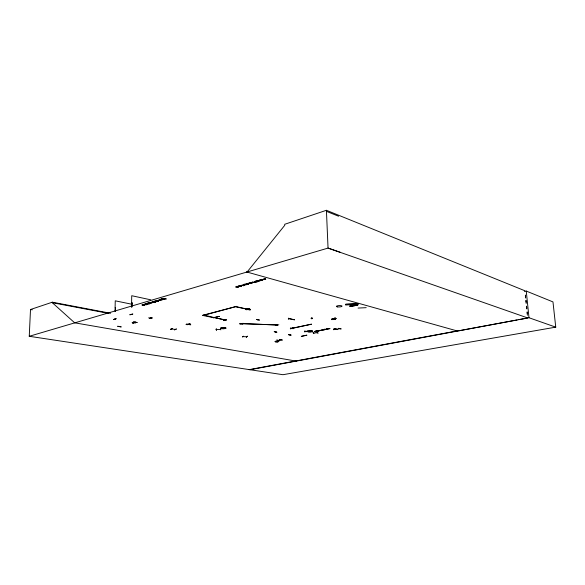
<?xml version="1.0" encoding="UTF-8"?>
<svg xmlns="http://www.w3.org/2000/svg" width="585" height="585" viewBox="0 0 585 585"><rect width="100%" height="100%" fill="white"/><g stroke="black" fill="none" stroke-linecap="round" stroke-linejoin="round"><path stroke-width="0.88" d="M160.166 299.644L162.418 299.754L160.926 299.425L161.701 298.957L163.888 299.323L161.957 299.14M160.312 299.834L159.42 299.995L160.451 299.703M156.531 301.736L154.535 301.304L154.74 300.983M159.822 299.827C157.153 300.222 164.107 300.324 159.902 299.812M149.658 302.664L147.537 303.103M151.683 302.138L152.868 302.438L150.308 302.54L151.815 302.862L153.204 302.438L151.888 302.079M155.581 302.05C154.908 302.357 152.107 301.823 153.014 301.333M155.573 302.05L155.179 302.05A2.296 0.57 0.8 0 1 154.498 302.014L153.804 301.904A2.172 0.541 0.8 0 1 153.277 301.75L152.941 301.231M153.723 301.538L155.866 301.67L153.928 301.48M145.877 303.842C143.471 304.288 151.698 304.536 146.031 303.878M147.076 303.491L149.84 303.615L149.073 303.915L147.076 303.235M131.537 307.096L131.727 295.717L150.733 299.812M131.866 307.169L132.034 302.811L131.976 306.269M345.538 304.88L357.954 304.397L345.552 304.705M345.662 304.485L358.13 303.937L345.713 304.295M115.026 311.337L115.252 300.822L131.632 304.193M115.355 311.191L115.523 307.776L115.45 311.161M296.12 361.091L74.646 322.818L52.306 302.694L52.328 302.189L110.536 313.275M524.474 291.44L526.259 291.067L552.971 301.911L555.75 327.147L282.957 374.707L29.25 336.287L30.508 309.509L52.328 302.189M117.746 326.255L121.241 326.913L117.768 326.284M293.516 328.017L290.314 328.69L293.392 328.024M290.438 328.69L293.692 328.061L290.628 328.763M335.271 329.055L337.816 329.618L335.249 329.004M239.974 323.381L242.951 323.988L240.004 323.41M279.33 340.543L276.764 340.039M279.316 340.704L276.771 340.243M278.818 324.792L275.608 325.479M288.939 318.576L288.595 318.628M239.887 285.816L241.546 285.941L239.704 285.772M313.15 332.587L313.962 333.413L312.968 332.638M311.9 318.869L312.28 317.896M129.98 314.781L132.846 314.028L129.826 314.759M288.339 319.044L288.654 318.108L288.368 319.103M116.196 318.73L113.505 319.542M113.483 319.476L116.02 318.737M242.541 336.967L243.645 336.207L242.563 336.806M311.417 318.284L310.993 318.284L311.469 318.24M172.568 328.543L170.44 329.355L172.399 328.558M311.732 317.728L311.33 318.73M216.296 329.977L216.187 329.055L216.501 329.918M216.37 329.041L216.494 329.933M357.713 305.158L350.305 306.386L357.786 305.195M334.554 318.064L334.861 318.108M334.744 318.54L335.271 317.545M334.035 318.569L333.487 319.542L334.247 318.562M247.06 272.069L284.734 225.32L284.705 224.289L326.415 210.293L524.899 290.767M190.154 324.675L186.542 324.178M148.904 303.118L150.272 303.198L149.394 303.279M277.59 341.969L275.082 341.486L278.138 341.669M275.557 341.347L278.138 341.874M219.141 316.426L219.463 316.346M188.597 324.382L189.679 324.17M274.241 331.673L276.946 332.214L274.285 331.695M244.391 284.42C248.596 283.403 245.62 286.211 244.786 284.032M246.336 336.967L247.462 336.317M257.905 319.82L257.502 319.856M301.597 336.338L301.275 336.39M336.499 329.326L339.724 328.675M289.517 318.671L289.107 318.584L294.577 319.841M157.467 301.392L155.062 301.143L157.767 301.414M248.062 309.319L250.402 309.831L246.907 309.553M119.464 326.569L119.662 326.598M135.822 322.159L132.707 323.044M151.332 302.869L149.511 302.774M174.557 329.83L176.326 329.019M151.617 302.92C146.967 302.555 149.219 303.995 150.169 303.023M334.964 329.399L334.196 329.18M161.087 298.833L162.374 298.73M237.342 286.401C240.303 287.52 238.87 285.531 237.846 286.416M142.045 304.705L142.484 304.595M258.38 280.464L260.332 280.698L257.429 280.778L259.367 280.976M275.615 331.951L275.864 331.9M289.787 334.912L290.109 334.854M280.88 339.922L278.146 340.499M241.159 323.622L241.546 323.637M246.307 309.64L249.554 308.843M245.342 309.472L248.749 308.661L249.832 308.938L246.446 309.736L245.429 309.472M115.194 307.71L115.523 307.776M29.25 336.287L328.046 248.084L340.258 252.318M186.096 324.565L190.183 324.097L186.191 324.565M237.846 286.277L238.08 286.211M243.806 284.31C248.077 284.961 241.459 285.655 243.96 284.354M115.223 319.249L114.821 319.183M115.179 319.242L114.974 319.147M238.446 286.109L241.152 286.416L238.687 286.036M241.927 285.122L243.865 285.487C246.358 284.91 241.576 286.255 243.609 285.56L242.183 285.049M245.868 284.003L248.098 284.464L246.117 283.937M249.883 282.869L251.404 283.484L248.523 283.25L250.161 282.789M250.321 282.745C254.49 282.643 252.12 283.345 250.57 282.672M255.645 281.363L254.19 281.648L256.084 282.16L257.32 281.816L254.672 281.634L255.645 281.085M256.61 280.961L258.058 281.319L255.689 281.224L257.7 281.305L256.859 280.888M261.48 279.579L262.928 279.944L260.559 279.842L262.577 279.93L261.48 279.301M247.938 283.608L246.746 283.9L248.764 283.944L247.075 283.871L247.945 283.33M258.153 280.654L257.773 280.763L259.17 280.917M240.274 286.065L241.239 285.948L240.274 285.787M132.115 322.335L135.603 322.978M148.714 317.765L152.049 318.489M150.469 318.152L150.221 318.145M152.071 317.728L149.204 318.532L152.041 317.765M135.574 322.364L132.656 323.066L135.427 322.306M203.053 315.498L236.698 306.364L202.41 315.366L213.913 317.779L214.498 317.275M247.206 308.697L246.68 308.8L250.373 309.465L246.599 308.88L250.373 309.465M186.498 324.214L187.076 324.068M213.686 317.816L214 317.735M214.622 317.575L225.174 320.149L225.759 319.651L225.123 320.258L225.4 319.9M188.706 324.404L189.752 324.141M225.086 319.834L225.086 320.251M223.47 320.536L226.658 319.856L223.631 320.602M225.123 320.244L225.51 320.273M256.413 319.432L259.499 320.09L256.537 319.432M239.989 324.017L243.177 323.329L240.018 323.988M248.289 309.399L249.853 309.772M190.761 324.829L188.75 324.434M294.277 319.776L289.246 318.686M159.529 299.93L160.451 299.966M291.856 328.324L311.549 324.17L291.937 328.412M293.07 328.697L290.394 328.105L293.239 328.653M338.561 328.317L340.945 328.945M341.106 328.88L338.408 328.375M288.376 334.664L291.111 334.993M304.58 331.139L307.3 331.717L304.734 331.161M288.529 334.664L290.95 335.242M307.695 331.132L304.595 331.805L307.673 331.103M316.807 330.913L317.611 331.183M320.924 330.415L321.443 330.364L321.063 330.445M324.236 329.706L323.666 329.494L324.265 329.392M321.15 330.554L320.01 330.276L320.448 330.306M301.655 336.265L306.555 335.22L301.582 336.324M334.488 328.887L333.845 329.033L336.909 329.487L333.947 328.975L336.346 329.552M275.082 341.486L275.645 341.157M306.569 335.271L306.92 335.198M277.977 341.413L276.815 341.618M333.852 329.567L335.015 329.318L334.167 329.216M337.048 329.136L333.523 329.713M275.491 341.75L278.416 341.355M278.782 341.435L275.498 341.954M313.567 332.997L317.392 332.741M249.027 369.683L457.119 330.92M458.362 330.854L517.111 319.958M518.888 319.629L526.895 318.145M249.941 369.735L528.994 317.743L555.75 327.147M161.599 298.796L162.067 298.774M147.925 303.11L148.436 303.096M349.757 306.13L357.355 304.924M171.654 328.975L175.244 329.435M157.314 300.529C154.806 300.917 159.734 301.341 157.972 300.661M216.552 329.501L220.508 329.435M162.323 299.169L163.405 299.323L160.955 299.154M317.889 333.077L317.107 332.28L318.035 333.07M317.655 331.066L319.359 330.81L317.107 330.7L318.284 330.657L317.523 331.073M157.577 300.595C155.354 300.895 159.771 300.88 157.314 300.953M236.603 286.394L237.349 286.438M358.071 308.068L366.21 307.673M277.378 325.18L277.283 325.216M358.1 304.024L345.698 304.237M220.603 328.975L220.859 329.874M312.558 318.401L312.214 318.445M276.91 341.633L275.974 341.501L276.961 341.647M243.163 336.638L246.833 336.755M246.343 337.179L247.433 336.156M174.557 329.838L176.356 328.982M319.395 330.627L320.046 330.488M163.734 299.067L164.392 298.877M30.508 309.509L32.299 309.831M52.306 302.694L108.73 313.414M131.413 314.445L131.837 314.481M278.789 341.457L278.343 341.165M279.74 339.585L282.306 340.097M279.601 339.644L282.153 339.943M132.034 302.811L131.932 302.84M189.05 324.543L188.648 324.456M214.498 317.633L203.638 314.986M215.214 317.779L225.759 320.002M160.926 299.425L162.096 299.717L160.37 299.586M324.2 329.779L322.986 329.596L325.106 329.582L323.944 329.472M324.382 329.816L324.141 329.86M236.698 306.364L236.062 306.591L247.513 309.231L236.069 306.906M246.373 271.879L457.47 331.022M527.677 317.94L328.046 248.084L326.415 210.293M326.459 211.361L338.569 216.209M216.201 329.048L216.318 329.947M526.259 291.067L528.994 317.743M525.454 295.103L525.63 296.858M525.995 300.383L526.171 302.138M526.624 306.54L526.8 308.302M527.158 311.82L527.341 313.582M525.367 295.293L525.644 298.014M525.922 300.727L526.193 303.447M526.471 306.167L526.749 308.88M527.122 312.507L527.399 315.22M331.439 319.6L335.68 319.527L331.468 319.571M142.177 305.107L144.627 305.165L142.177 305.107M149.497 303.63L148.473 303.681L149.497 303.63M162.937 298.869L164.919 298.993L162.937 298.869M262.687 279.381L264.486 279.484L262.687 279.381M248.471 283.908L247.492 284.025L248.471 283.908M317.874 330.781L318.971 330.81L317.896 330.766M261.393 280.325L259.228 280.266L261.393 280.325M265.393 279.125L264.391 279.242L265.385 279.147M237.561 286.811L237.093 287.155L238.556 287.059L235.638 286.964L237.561 286.811M145.672 304.024L147.113 304.105L145.709 304.003M133.607 321.896L137.234 322.54L133.599 321.925M148.729 303.439L147.515 303.476L148.729 303.439M143.5 304.653L144.868 304.77L143.544 304.624M265.707 279.118L263.623 279.067L265.707 279.118M317.15 331.234L315.534 331.198L317.15 331.234M357.216 304.807L349.779 306.145L357.23 304.865M332.068 318.525L336.302 318.481L332.039 318.54M143.223 304.631L145.16 304.77L143.223 304.631M246.402 284.493L244.896 284.42L246.402 284.493M326.064 329.348L324.258 329.318L326.064 329.348M252.398 282.277L253.883 282.38L252.398 282.277M329.348 328.499L328.88 328.741L330.05 328.653L327.783 328.602L329.348 328.499M252.062 282.255L254.95 282.533L252.062 282.255M320.419 330.547L318.847 330.562L320.419 330.547M237.547 286.467L238.592 286.467L237.547 286.467M241.393 323.607L277.407 324.989L241.393 323.607M243.506 284.778L244.559 284.785L243.506 284.778M259.63 280.215L260.698 280.222L259.63 280.215M315.827 331.183L316.639 331.183L315.827 331.183M160.027 300.317L158.162 300.237L160.041 300.31M190.045 324.01L186.937 324.712L190.001 324.024M163.522 298.372L166.169 298.957L163.522 298.372M144.371 304.288L146.455 304.726L144.371 304.288M144.868 304.142L146.367 304.456L144.868 304.142M155.968 300.88L158.052 301.333L155.968 300.88M146.63 304.507L146.63 304.507M250.387 283.14L249.78 283.308L250.98 283.462L250.387 283.14M219.053 316.368L214.052 317.662L219.053 316.368M314.737 331.359L315.71 331.666C313.465 331.87 319.564 331.593 314.737 331.359M321.684 329.874L323.088 330.013L322.606 329.772C325.523 330.233 321.333 329.282 322.766 329.984L321.684 329.874M326.467 328.85L327.907 329.136L327.52 328.748C330.554 329.589 326.306 327.922 327.622 329.114L326.467 328.85M308.763 331.812A2.494 0.534 -2.1 0 0 312.683 331.286A2.494 0.534 -2.1 0 0 309.151 330.876A2.494 0.534 -2.1 0 0 308.763 331.812A2.486 0.534 -2.1 0 0 312.668 331.293A2.486 0.534 -2.1 0 0 309.158 330.891A2.486 0.534 -2.1 0 0 308.77 331.819M337.516 306.891A2.83 0.687 -2.7 0 0 342.028 306.233A2.83 0.687 -2.7 0 0 338.13 305.684A2.83 0.687 -2.7 0 0 337.516 306.891M221.554 328.543A2.596 0.57 -0.7 0 0 225.868 328.222A2.596 0.57 -0.7 0 0 222.644 327.571A2.596 0.57 -0.7 0 0 221.554 328.543A2.581 0.563 -0.7 0 0 225.861 328.229A2.581 0.563 -0.7 0 0 222.644 327.585A2.581 0.563 -0.7 0 0 221.561 328.551"/></g></svg>
